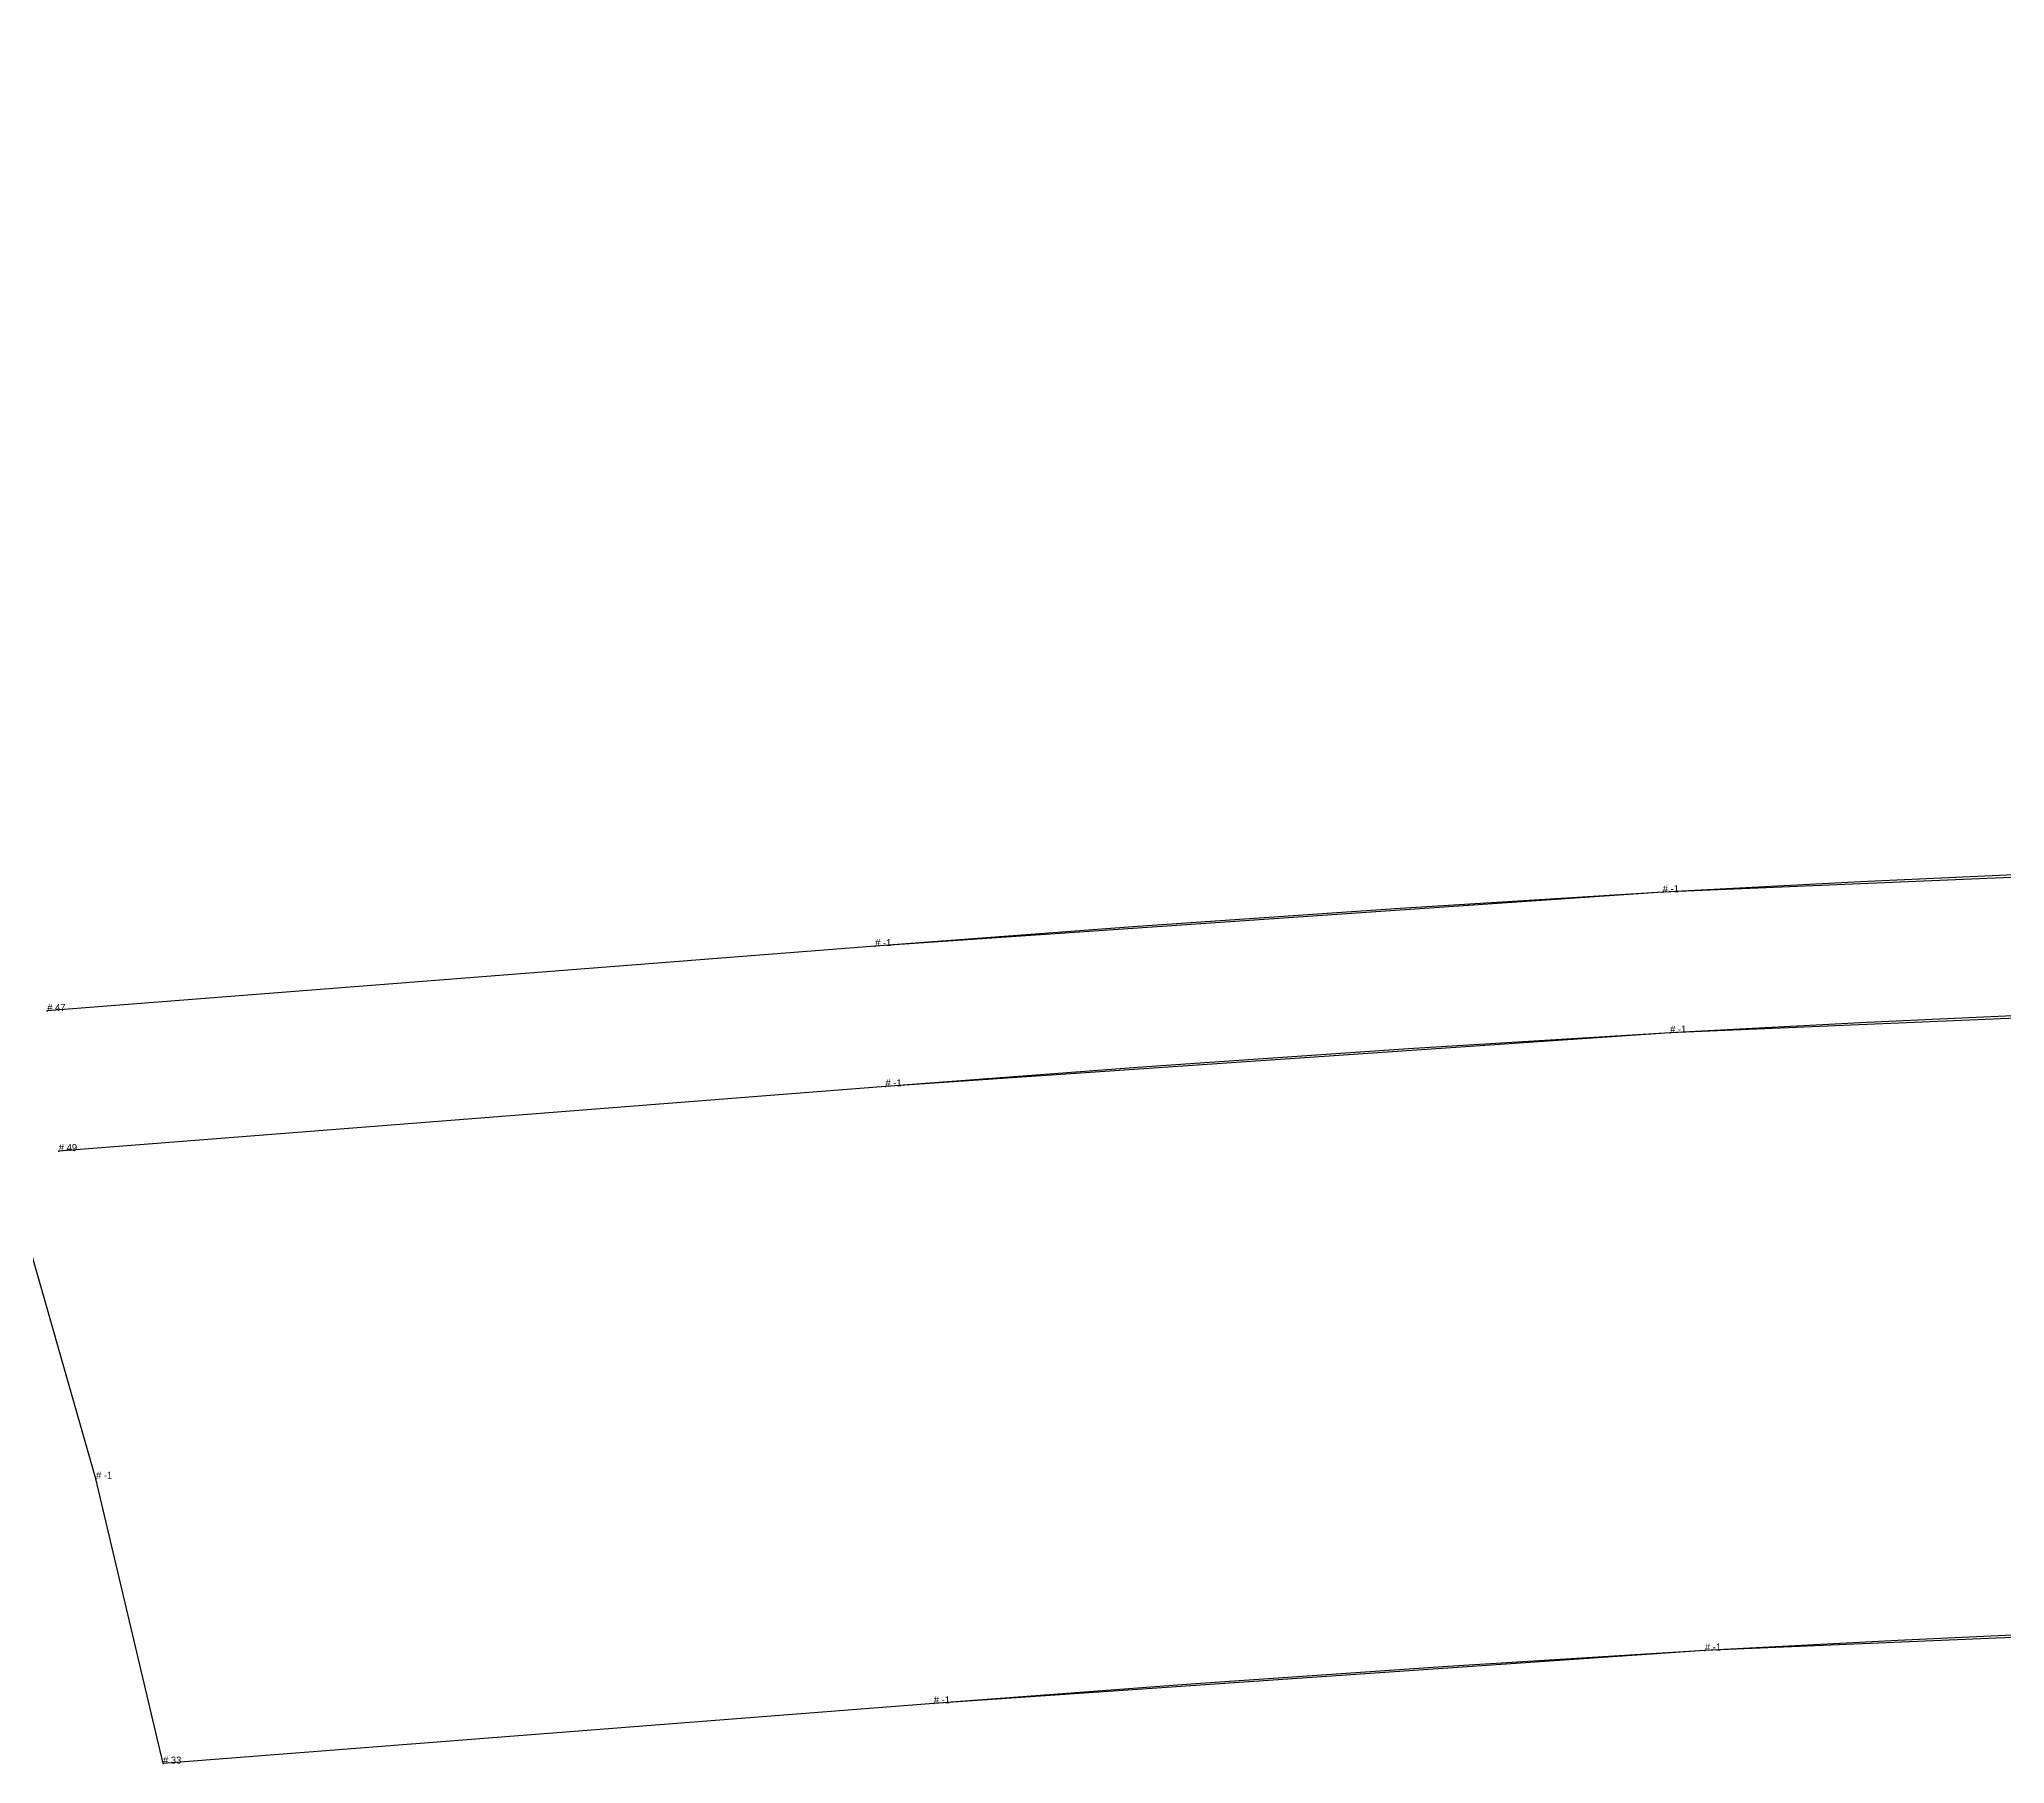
# Model space of a CAD drawing. Extents: x 0 to 900, y 0 to 1459.
# Drawn here: x 461.6 to 531.4, y 1213.2 to 1274.5 of the extents above; entities that cross this region are included whole.
import ezdxf

# ---------------------------------------------------------------- set-up
doc = ezdxf.new("R2010")
doc.units = 0

# ---------------------------------------------------------------- blocks, each defined once
blk = doc.blocks.new('3_M')
at = {"layer": '1'}
blk.add_lwpolyline([(658.134033, 1219.70752), (630.648743, 1219.675049), (603.173157, 1219.350098), (548.226868, 1218.390015), (520.765869, 1217.231934), (493.35376, 1215.354248), (465.95636, 1213.212646), (463.573547, 1223.337158), (460.717072, 1233.336792), (457.465149, 1243.217529), (453.602844, 1252.873047), (449.471954, 1262.414062), (445.087158, 1271.846069), (440.433868, 1281.147339), (430.599854, 1299.472534), (425.60968, 1308.606201), (420.726868, 1317.784058), (415.736572, 1326.908447), (412.220947, 1333.104126), (408.929962, 1338.820312)], dxfattribs=at)
at = {"layer": '14'}
blk.add_lwpolyline([(658.134033, 1219.70752), (630.648743, 1219.675049), (603.173157, 1219.350098), (548.226868, 1218.390015), (520.765869, 1217.231934), (493.35376, 1215.354248), (465.95636, 1213.212646), (463.573547, 1223.337158), (460.717072, 1233.336792), (457.465149, 1243.217529), (453.602844, 1252.873047), (449.471954, 1262.414062), (445.087158, 1271.846069), (440.433868, 1281.147339), (430.599854, 1299.472534), (425.60968, 1308.606201), (420.726868, 1317.784058), (415.736572, 1326.908447), (412.220947, 1333.104126), (408.929962, 1338.820312)], dxfattribs=at)
at = {"layer": '2'}
for p in [(461.840149, 1239.968384), (462.250244, 1234.985474), (465.95636, 1213.212646), (465.95636, 1213.212646)]:
    blk.add_point(p, dxfattribs=at)
at = {"layer": '3'}
for p in [(519.266846, 1244.188232), (491.26886, 1242.272949), (519.530579, 1239.19519), (491.635071, 1237.286621), (463.573547, 1223.337158), (463.573547, 1223.337158), (520.765869, 1217.231934), (520.765869, 1217.231934), (493.35376, 1215.354248), (493.35376, 1215.354248)]:
    blk.add_point(p, dxfattribs=at)
at = {"layer": '8'}
for points in [[(854.701477, 1239.94458), (824.994507, 1242.262451), (797.094055, 1244.160889), (769.076477, 1245.36853), (741.141846, 1246.025757), (713.261047, 1246.471802), (685.746338, 1246.654175), (658.158447, 1246.701538), (630.551025, 1246.669434), (602.596985, 1246.339111), (547.396729, 1245.373535), (519.266846, 1244.188232), (491.26886, 1242.272949), (461.840149, 1239.968384)], [(854.29126, 1234.96106), (824.623352, 1237.276367), (796.830322, 1239.167236), (768.827454, 1240.373535), (741.049072, 1241.026733), (713.31958, 1241.471191), (685.726868, 1241.654175), (658.153564, 1241.701782), (630.492432, 1241.669434), (602.72876, 1241.340942), (547.528564, 1240.375488), (519.530579, 1239.19519), (491.635071, 1237.286621), (462.250244, 1234.985474)]]:
    blk.add_lwpolyline(points, dxfattribs=at)
at = {"layer": '84'}
blk.add_lwpolyline([(534.49231, 1217.902344), (527.629028, 1217.592651), (520.765869, 1217.231934), (511.623474, 1216.6698), (502.488525, 1216.035034), (493.35376, 1215.354248), (465.95636, 1213.212646), (463.573547, 1223.337158), (460.717072, 1233.336792), (459.156799, 1238.300049), (457.465149, 1243.217529), (455.593872, 1248.068115), (453.602844, 1252.873047), (449.471954, 1262.414062), (445.087158, 1271.846069), (440.433868, 1281.147339), (437.213074, 1287.286743), (433.927185, 1293.389526), (430.599854, 1299.472534), (425.60968, 1308.606201), (420.726868, 1317.784058), (415.736572, 1326.908447), (412.220947, 1333.104126), (408.929962, 1338.820312)], dxfattribs=at)
at = {"layer": '85'}
for points in [[(658.158447, 1246.701538), (644.354614, 1246.713135), (630.551025, 1246.669434), (616.573914, 1246.527588), (602.596985, 1246.339111), (593.393555, 1246.220215), (584.193115, 1246.101196), (574.994385, 1245.969482), (565.796265, 1245.812622), (556.597473, 1245.618164), (547.396729, 1245.373535), (540.360229, 1245.144897), (533.327637, 1244.874634), (526.29718, 1244.557373), (519.266846, 1244.188232), (509.929077, 1243.614746), (500.598877, 1242.967407), (491.26886, 1242.272949), (461.840149, 1239.968384)], [(658.153564, 1241.701782), (644.322876, 1241.713501), (630.492432, 1241.669434), (616.610535, 1241.528198), (602.72876, 1241.340942), (593.52533, 1241.222046), (584.32489, 1241.103149), (575.126221, 1240.971558), (565.928101, 1240.814819), (556.729248, 1240.620361), (547.528564, 1240.375488), (540.525024, 1240.147705), (533.525452, 1239.87854), (526.527893, 1239.562744), (519.530579, 1239.19519), (510.226959, 1238.623779), (500.930908, 1237.978638), (491.635071, 1237.286621), (462.250244, 1234.985474)]]:
    blk.add_lwpolyline(points, dxfattribs=at)
at = {"layer": '87'}
blk.add_lwpolyline([(534.49231, 1217.902344), (527.629028, 1217.592651), (520.765869, 1217.231934), (511.623474, 1216.6698), (502.488525, 1216.035034), (493.35376, 1215.354248), (465.95636, 1213.212646), (463.573547, 1223.337158), (460.717072, 1233.336792), (459.156799, 1238.300049), (457.465149, 1243.217529), (455.593872, 1248.068115), (453.602844, 1252.873047), (449.471954, 1262.414062), (445.087158, 1271.846069), (440.433868, 1281.147339), (437.213074, 1287.286743), (433.927185, 1293.389526), (430.599854, 1299.472534), (425.60968, 1308.606201), (420.726868, 1317.784058), (415.736572, 1326.908447), (412.220947, 1333.104126), (408.929962, 1338.820312)], dxfattribs=at)
at = {"layer": '1'}
for s, p in [('# -1', (463.573547, 1223.337158)), ('# -1', (520.765869, 1217.231934)), ('# -1', (493.35376, 1215.354248)), ('# 33', (465.95636, 1213.212646))]:
    blk.add_text(s, height=0.25, dxfattribs=at).set_placement(p)
at = {"layer": '14'}
for s, p in [('# -1', (463.573547, 1223.337158)), ('# -1', (520.765869, 1217.231934)), ('# -1', (493.35376, 1215.354248)), ('# 33', (465.95636, 1213.212646))]:
    blk.add_text(s, height=0.25, dxfattribs=at).set_placement(p)
at = {"layer": '8'}
for s, p in [('# -1', (519.266846, 1244.188232)), ('# -1', (491.26886, 1242.272949)), ('# 47', (461.840149, 1239.968384)), ('# -1', (519.530579, 1239.19519)), ('# -1', (491.635071, 1237.286621)), ('# 49', (462.250244, 1234.985474))]:
    blk.add_text(s, height=0.25, dxfattribs=at).set_placement(p)

msp = doc.modelspace()

# ---------------------------------------------------------------- block references
at = {"layer": '1'}
msp.add_blockref('3_M', (0, 0), dxfattribs=at)

doc.saveas('drawing.dxf')
